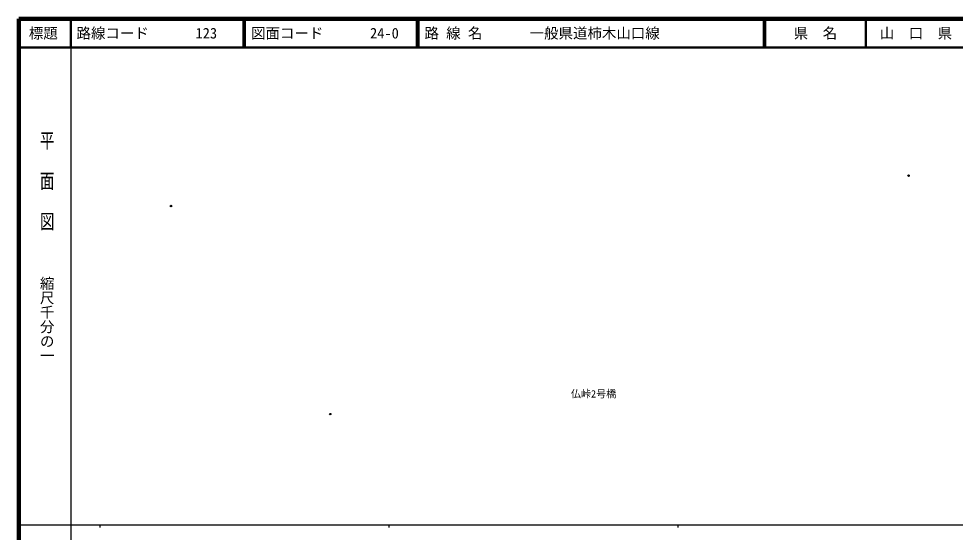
# Model space of a CAD drawing. Units: millimetres on the paper, with parts at other scales. Extents: x 40 to 680, y 20 to 380.
# Drawn here: x 40 to 364, y 202.4 to 380 of the extents above; entities that cross this region are included whole.
import ezdxf
from ezdxf.enums import TextEntityAlignment as Align

# ---------------------------------------------------------------- set-up
doc = ezdxf.new("R2010")
doc.units = ezdxf.units.MM
doc.header["$PDMODE"] = 32
doc.header["$PDSIZE"] = 0.5
doc.layers.add('M-OTRS', color=6, linetype='Continuous')
doc.layers.add('M-TTL-TXT', color=7, linetype='Continuous')
for name, color, linetype, lineweight in [('M-TTL', 2, 'Continuous', 140), ('M-TTL-BAND', 7, 'Continuous', 25), ('M-TTL-LINE', 7, 'Continuous', 50)]:
    doc.layers.add(name, color=color, linetype=linetype, lineweight=lineweight)
doc.styles.add('@ＭＳ ゴシック', font='')
doc.styles.add('ＭＳ ゴシック', font='')
doc.styles.get('@ＭＳ ゴシック').set_extended_font_data('@MS Gothic')
doc.styles.get('ＭＳ ゴシック').set_extended_font_data('MS Gothic')

msp = doc.modelspace()

# ---------------------------------------------------------------- linework, layer by layer
at = {"layer": 'M-OTRS'}
for p in [(347.835, 325.743), (92.658, 315.225), (147.759, 243.264)]:
    msp.add_point(p, dxfattribs=at)
at = {"layer": 'M-TTL'}
for p, q in [((40, 380), (40, 20)), ((680, 380), (40, 380))]:
    msp.add_line(p, q, dxfattribs=at)
at = {"layer": 'M-TTL-BAND'}
for p, q in [((58, 370), (58, 20)), ((40, 205), (579, 205)), ((68, 205), (68, 204)), ((168, 205), (168, 204)), ((268, 205), (268, 204))]:
    msp.add_line(p, q, dxfattribs=at)
at = {"layer": 'M-TTL-LINE'}
for p, q in [((58, 380), (58, 370)), ((117.75, 380), (117.75, 370)), ((118.25, 380), (118.25, 370)), ((177.75, 380), (177.75, 370)), ((178.25, 380), (178.25, 370)), ((297.75, 380), (297.75, 370)), ((298.25, 380), (298.25, 370)), ((333, 380), (333, 370)), ((40, 370), (680, 370))]:
    msp.add_line(p, q, dxfattribs=at)

# ---------------------------------------------------------------- texts
at = {"layer": 'M-TTL', "color": 7, "style": 'ＭＳ ゴシック'}
msp.add_text('仏峠2号橋', height=2.566, dxfattribs=at).set_placement((230.966, 248.234), align=Align.BOTTOM_LEFT)
at = {"layer": 'M-TTL-BAND', "style": '@ＭＳ ゴシック', "width": 1.4}
msp.add_text('平  面  図', height=3.666, rotation=270, dxfattribs=at).set_placement((49.777, 306.475), align=Align.MIDDLE_RIGHT)
at = {"layer": 'M-TTL-BAND', "style": '@ＭＳ ゴシック'}
msp.add_text('縮尺千分の一', height=3.666, rotation=270, dxfattribs=at).set_placement((49.777, 261.03), align=Align.MIDDLE_RIGHT)
at = {"layer": 'M-TTL-TXT', "style": 'ＭＳ ゴシック'}
for s, p in [('標題', (48.5, 375)), ('県\u3000名', (315.625, 375)), ('山\u3000口\u3000県', (350.375, 375))]:
    msp.add_text(s, height=3.666, dxfattribs=at).set_placement(p, align=Align.MIDDLE_CENTER)
for s, p in [('路線コード', (60, 375)), ('123', (101.142, 375)), ('図面コード', (120.38, 375)), ('24-0', (161.521, 375)), ('路 線 名', (180.38, 375)), ('一般県道柿木山口線', (216.734, 375))]:
    msp.add_text(s, height=3.666, dxfattribs=at).set_placement(p, align=Align.MIDDLE_LEFT)

doc.saveas('drawing.dxf')
